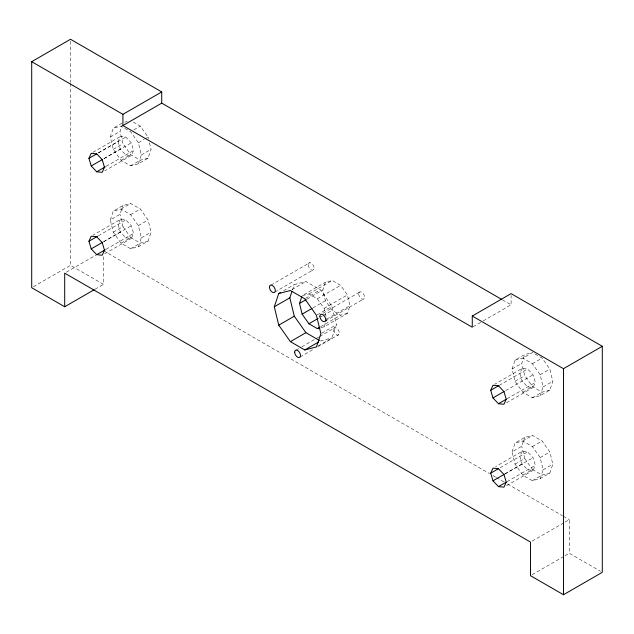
<?xml version="1.0" encoding="UTF-8"?>
<svg xmlns="http://www.w3.org/2000/svg" width="634" height="634" viewBox="0 0 634 634"><rect width="100%" height="100%" fill="white"/><g stroke="black" fill="none" stroke-linecap="round" stroke-linejoin="round"><path stroke-width="0.48" stroke-dasharray="3.17 2.38" d="M149.458 142.769L151.058 149.37L148.087 158.191L138.386 163.794L130.62 165.823L121.031 160.291L113.264 149.291L110.3 137.039L113.264 128.219L122.164 123.083M148.087 158.191L140.328 160.22L130.731 154.68L122.972 143.688L120 131.436L122.077 125.263M110.3 219.935L113.264 211.114L122.972 205.511L130.731 203.482L140.328 209.022L148.087 220.014L151.058 232.266L148.087 241.086L138.386 246.689L130.62 248.718L121.031 243.187L113.264 232.187L110.3 219.935L120 214.332L122.972 205.511M138.386 163.794L141.35 154.965L138.386 142.721L130.62 131.721L121.031 126.182L113.264 128.219M138.386 246.689L141.35 237.869L138.386 225.617L130.62 214.617L121.031 209.085L113.264 211.114M292.496 289.873L294.279 284.579L305.913 281.528L320.321 289.849L331.954 306.333L336.408 324.711L331.954 337.946L318.062 345.974M347.4 313.378L340.601 315.161L332.216 310.319L325.416 300.69L322.825 289.976L325.416 282.249L332.216 280.474L340.601 285.316L347.4 294.945L349.992 305.659L347.4 313.378L324.109 326.827L320.709 327.715M324.109 326.827L325.551 322.54M325.836 321.684L326.7 319.108L324.109 308.393L317.309 298.765L308.924 293.922L302.125 295.698L325.416 282.249M515.022 360.167L522.788 358.139L532.489 352.536L542.086 358.075L549.844 369.067L552.816 381.319L549.844 390.148L540.144 395.743L532.378 397.78L522.788 392.24L515.022 381.24L512.058 368.996L515.022 360.167L524.73 354.564L531.625 352.758M549.844 390.148L542.086 392.177L532.489 386.637L524.73 375.645L521.758 363.393L524.73 354.564M512.058 451.891L515.022 443.071L524.73 437.46L532.489 435.431L542.086 440.979L549.844 451.963L552.816 464.215L549.844 473.043L540.144 478.646L532.378 480.675L522.788 475.143L515.022 464.136L512.058 451.891L521.758 446.288L524.73 437.46M540.144 395.743L543.108 386.922L540.144 374.678L532.378 363.67L522.788 358.139M540.144 478.646L543.108 469.818L540.144 457.574L532.378 446.574L522.788 441.034L515.022 443.071M98.365 152.889L118.059 141.525L120.341 136.5L125.825 137.039L131.309 142.832L133.592 150.488L131.309 155.512L104.776 170.831M120.341 219.396L118.059 224.42L120.341 232.076L125.825 237.869L131.309 238.408L133.592 233.383L131.309 225.728L125.825 219.943L120.341 219.396L92.936 235.214M522.099 368.449L519.817 373.474L522.099 381.129L527.583 386.922L533.067 387.469L535.35 382.437L533.067 374.789L527.583 368.996L522.099 368.449L494.694 384.275M522.099 451.345L519.817 456.377L522.099 464.025L527.583 469.818L533.067 470.365L535.35 465.34L533.067 457.685L527.583 451.891L522.099 451.345L495.55 466.679M121.031 160.291L130.731 154.68M121.031 243.187L130.731 237.576L140.328 243.123L148.087 241.086M522.788 392.24L532.489 386.637M522.788 475.143L532.489 469.532L542.086 475.072L549.844 473.043M110.3 137.039L120 131.436M92.936 152.319L120.341 136.5M98.428 152.865L125.825 137.039M113.264 149.291L122.972 143.688M103.921 158.658L131.309 142.832M104.063 158.563L120.341 149.18L125.825 154.965L131.309 155.512M138.386 142.721L144.045 139.448M144.853 138.981L148.087 137.118L140.328 126.126L132.332 121.506M106.132 166.338L133.592 150.488M141.35 154.965L151.058 149.37M130.62 165.823L140.328 160.22M121.031 209.085L130.731 203.482M98.365 235.793L125.825 219.943M113.264 232.187L122.972 226.592L120 214.332M103.921 241.562L131.309 225.728M103.207 241.958L120.341 232.076M138.386 225.617L148.087 220.014M33.388 286.734L70.517 265.297L103.508 284.349L103.508 255.676M66.38 272.168L95.916 255.122M106.132 249.233L133.592 233.383M104.776 253.735L131.309 238.408M141.35 237.869L151.058 232.266M130.62 248.718L140.328 243.123M95.068 289.223L103.508 284.349M270.924 285.11L309.741 262.706M274.902 291.997L313.719 269.585M283.66 290.713L294.279 284.579M292.028 289.556L305.913 281.528M308.924 293.922L332.216 280.474M305.604 298.337L320.321 289.849M307.022 299.097L322.825 289.976M317.309 298.765L340.601 285.316M312.942 307.894L325.416 300.69M324.109 308.393L347.4 294.945M317.246 314.821L331.954 306.333M323.039 313.251L360.167 291.814M320.566 317.04L322.231 316.081M323.063 315.597L332.216 310.319M326.7 319.108L349.992 305.659M325.321 321.105L364.138 298.701M320.638 326.684L340.601 315.161M321.7 333.199L336.408 324.711M296.141 350.095L298.669 348.629M301.824 346.814L315.32 339.016M316.168 338.532L318.696 337.066M319.766 336.448L334.958 327.683M300.112 356.974L314.456 348.692M317.61 346.877L338.928 334.57M473.107 326.756L482.395 321.39M483.235 320.907L511.083 304.827L511.083 295.492M512.058 368.996L521.758 363.393M499.267 385.337L527.583 368.996M515.022 381.24L524.73 375.645M505.678 390.615L533.067 374.789M540.144 374.678L549.844 369.067M507.034 398.786L535.35 382.437M506.534 402.788L533.067 387.469M543.108 386.922L552.816 381.319M532.378 397.78L542.086 392.177M522.788 441.034L532.489 435.431M500.123 467.741L527.583 451.891M515.022 464.136L524.73 458.541L521.758 446.288M504.965 473.907L522.099 464.025M504.822 474.01L533.067 457.685M540.144 457.574L549.844 451.963M507.034 481.681L535.35 465.34M506.534 485.684L533.067 470.365M543.108 469.818L552.816 464.215M532.378 480.675L542.086 475.072M532.18 541.095L564.244 522.582M565.084 522.091L569.308 519.658L569.308 553.276L600.604 571.345M532.18 574.713L564.244 556.2M565.084 555.709L569.308 553.276M133.853 129.859L140.328 126.126M130.62 214.617L140.328 209.022M532.378 363.67L542.086 358.075M532.378 446.574L542.086 440.979M124.692 122.164L127.283 121.482M320.321 340.997L331.954 337.946M502.516 299.89L511.083 304.827M103.508 250.731L489.527 473.598M492.959 475.579L495.534 477.069M496.39 477.56L504.109 482.022M507.541 484.004L562.445 515.696M563.301 516.195L569.308 519.658M524.73 458.541L532.489 469.532M122.972 226.592L130.731 237.576M118.059 141.525L120.341 149.18M148.087 137.118L148.546 138.997M70.517 41.218L70.517 82.436M70.517 83.426L70.517 265.297M333.492 329.743A4.121 2.377 60 0 0 337.859 335.18A4.121 2.377 60 0 0 337.867 329.355A4.121 2.377 60 0 0 333.492 329.743M308.275 264.766A4.121 2.377 60 0 0 312.649 270.203A4.121 2.377 60 0 0 312.649 264.378A4.121 2.377 60 0 0 308.275 264.766M358.709 293.883A4.121 2.377 60 0 0 361.618 298.923A4.121 2.377 60 0 0 364.534 297.243A4.121 2.377 60 0 0 361.618 292.195A4.121 2.377 60 0 0 358.709 293.883"/><path stroke-width="0.95" d="M278.754 293.542L290.396 290.499L304.788 298.804L316.429 315.296L320.883 333.674L316.429 346.917L304.788 349.96L290.396 341.647L278.754 325.163L274.3 306.785L278.754 293.542L280.387 292.599M319.473 340.506L305.913 332.676L294.279 316.192L289.825 297.814L291.909 291.64M319.861 327.937L317.309 328.602L308.924 323.76L302.125 314.139L299.533 303.417L301.839 296.553M88.95 158.334L91.217 153.309L96.709 153.848L102.201 159.649L104.475 167.297L102.201 172.313L96.709 171.774L91.217 165.973L88.95 158.334L96.653 153.88M88.95 241.229L91.217 236.205L96.709 236.751L102.201 242.545L104.475 250.192L102.201 255.217L96.709 254.67L91.217 248.869L88.95 241.229L97.509 236.284M490.708 390.282L492.983 385.266L498.475 385.805L503.967 391.606L506.233 399.246L503.967 404.27L498.475 403.731L492.983 397.93L490.708 390.282L498.411 385.837M490.708 473.178L492.983 468.161L498.475 468.7L503.967 474.501L506.233 482.149L503.967 487.166L498.475 486.627L492.983 480.826L490.708 473.178L498.411 468.732M94.228 289.706L64.692 306.761L31.7 287.709L31.7 61.68L70.517 39.268L161.733 91.93L161.733 103.136L501.66 299.391M31.7 61.68L122.917 114.342L161.733 91.93M122.917 114.342L122.917 125.548L161.733 103.136M91.217 165.973L102.351 159.554M96.709 171.774L105.276 166.829M91.217 248.869L102.351 242.45M96.709 254.67L105.276 249.725M274.3 306.785L289.825 297.814M299.533 303.417L306.19 299.581M278.754 325.163L294.279 316.192M302.125 314.139L312.11 308.37M308.924 323.76L318.07 318.482M290.396 341.647L305.913 332.676M317.309 328.602L319.805 327.168M304.788 349.96L318.688 341.94M122.917 125.548L472.267 327.239L472.267 316.033L511.083 293.621L602.3 346.291L602.3 572.32L563.483 594.732L530.492 575.688L530.492 542.07L64.692 273.143L64.692 306.761M492.983 397.93L504.109 391.503M498.475 403.731L506.178 399.277M472.267 316.033L563.483 368.703L602.3 346.291M492.983 480.826L504.109 474.406M498.475 486.627L506.178 482.173M563.483 368.703L563.483 594.732M294.675 352.155A4.121 2.377 60 0 0 299.042 357.592A4.121 2.377 60 0 0 299.05 351.767A4.121 2.377 60 0 0 294.675 352.155M319.885 316.287A4.121 2.377 60 0 0 324.259 321.723A4.121 2.377 60 0 0 324.259 315.898A4.121 2.377 60 0 0 319.885 316.287M269.466 287.178A4.121 2.377 60 0 0 272.382 292.226A4.121 2.377 60 0 0 275.291 290.538A4.121 2.377 60 0 0 272.382 285.49A4.121 2.377 60 0 0 269.466 287.178"/></g></svg>
